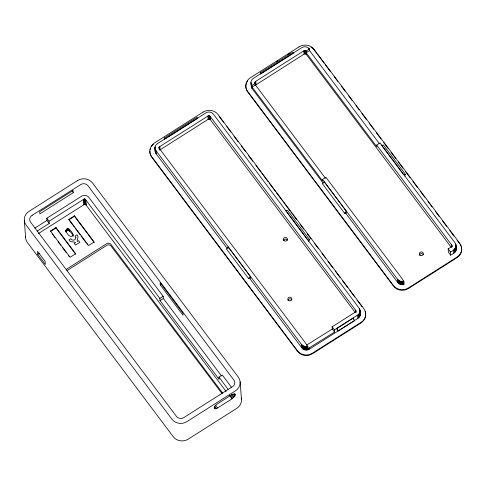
<?xml version="1.0" encoding="UTF-8"?>
<svg xmlns="http://www.w3.org/2000/svg" width="486" height="486" viewBox="0 0 486 486"><rect width="100%" height="100%" fill="white"/><g stroke="black" fill="none" stroke-linecap="round" stroke-linejoin="round"><path stroke-width="0.73" d="M65.92 231.883C65.859 224.496 73.89 232.241 73.028 236.141C72.493 233.663 68.168 227.77 65.993 231.944L65.871 230.309M72.9 234.501C71.497 239.829 66.272 233.171 65.841 230.789M227.205 248.461L156.231 153.953C154.402 150.873 153.983 145.697 157.458 143.583L205.724 112.959C208.123 111.324 211.744 111.798 213.451 114.21L359.039 308.075C360.867 311.155 361.286 316.325 357.817 318.439L309.552 349.063C307.146 350.704 303.531 350.224 301.818 347.818L249.5 278.144M155.307 150.138L155.228 151.419M323.178 183.216L252.204 88.707L251.955 85.427C250.102 83.228 250.958 79.686 253.425 78.337L301.691 47.713C304.09 46.079 307.711 46.553 309.424 48.965L309.546 50.605L379.22 143.388M251.45 84.266L251.292 86.812L252.204 88.707M456.166 248.006C457.034 251.56 453.298 253.826 450.668 255.174L450.419 251.894C453.936 250.758 457.958 246.463 455.011 242.83L380.009 142.957L376.668 145.077L376.79 146.717L306.198 52.725L305.737 50.726L304.771 50.447L303.853 50.811L255.806 81.296L255.01 82.256L255.302 83.3L251.955 85.427M308.057 348.65L334.568 332.041L332.296 329.016L332.132 326.835L355.187 312.206L355.88 311.544L355.934 310.621L210.189 116.427L209.314 115.747L208.3 115.826L159.839 146.541L159.147 147.197L159.086 148.127L305.396 342.867L307.893 346.463L308.142 349.744M334.568 332.041L334.404 329.86L358.261 314.661L359.525 313.112L360.047 310.603M234.92 395.817L235.285 394.778L234.781 394L233.055 394.182L231.215 395.069L216.726 404.37L214.654 406.527L214.217 408.562L215.577 408.762L217.552 407.997L232.065 398.793L234.92 395.817L233.62 394.091M255.363 85.232L304.102 54.092L305.02 53.727L305.98 54.007L451.385 247.52M160.301 284.942L160.137 282.755L182.87 313.02L183.034 315.207L160.301 284.942L161.589 283.435M228.189 247.016L226.476 249.026L248.601 278.484L250.448 278.229L250.314 276.479L228.189 247.016L228.28 248.182M248.601 278.484L250.314 276.479M308.343 241.269L309.631 239.762L287.505 210.298L285.659 210.553L307.784 240.017L309.631 239.762M344.568 213.239L346.287 211.234L324.162 181.776L322.443 183.781L344.568 213.239L346.421 212.983L346.287 211.234M404.316 176.023L405.603 174.517L383.478 145.053L381.632 145.308L403.757 174.772L405.603 174.517M67.032 270.587L107.297 245.041A3.517 3.214 -4.3 0 1 110.747 245.6L222.023 393.605M276.734 61.601L278.01 60.793M287.597 54.711L289.51 53.49M260.174 72.827L292.694 52.19L293.836 52.931L261.316 73.562L260.174 72.827L260.812 74.072M73.258 192.681L39.846 213.883L39.682 211.696L73.094 190.494L73.258 192.681L72.299 190.816M164.839 139.312L164.201 138.073L196.721 117.436L197.869 118.177L167.901 137.192M166.625 138L165.349 138.808L164.201 138.073M306.077 51.091L309.424 48.965M306.198 52.725L309.546 50.605M37.136 231.123L49.226 223.451L46.954 220.425L46.79 218.238L82.073 195.913A5.376 4.915 -4.3 0 1 88.507 196.952L163.193 296.314L163.357 298.501L221.543 375.988M34.864 228.098L46.954 220.425M355.412 312.765L210.013 119.252L209.047 118.973L208.13 119.337L160.082 149.822L159.839 146.541M49.226 223.451L49.062 221.264L83.477 199.43L84.57 199.06L85.481 199.454L159.851 298.434L160.016 300.621L219.113 379.317L218.949 377.13L222.29 375.01L231.549 387.336M38.394 233.59L83.878 204.728L84.795 204.369L85.755 204.649L226.142 391.485M50.404 231.032L55.969 227.497L75.67 253.735L70.106 257.264L50.404 231.032L50.441 231.579L56.012 228.043L55.969 227.497M68.891 219.301L74.455 215.772L94.156 242.004L88.592 245.539L68.891 219.301L68.933 219.848L74.498 216.319L74.455 215.772M37.762 254.378L37.531 251.317L45.107 261.407L45.338 264.469L37.762 254.378L39.67 253.163M325.553 178.338L255.429 84.941L252.076 87.067L322.668 181.059L322.54 179.419L325.881 177.299L401.369 277.621L403.866 281.218L404.115 284.498L400.658 284.565L397.791 282.573L345.467 212.898M159.851 298.434L163.193 296.314M160.016 300.621L163.357 298.501M450.668 255.174L448.396 252.149L448.147 248.868C449.064 247.969 453.165 246.931 451.591 244.853L376.668 145.077M332.296 329.016L306.387 345.236M337.017 328.433L353.279 318.117L354.555 320.608L338.299 330.923L337.15 330.182L337.017 328.433L338.299 330.923M322.54 179.419L397.542 279.292L400.409 281.285L403.866 281.218M154.979 148.139L155.988 150.672L301.569 344.538L304.443 346.53L307.893 346.463M316.799 53.472L314.065 49.833A10.783 9.848 -4.3 0 0 311.07 47.172M317.71 54.681L324.089 63.18M325 64.389L330.468 71.673M334.113 76.521L337.758 81.375M341.403 86.229L345.048 91.082M348.693 95.936L352.338 100.79M355.977 105.644L359.166 109.891M361.9 113.53L366.456 119.599M369.19 123.237L373.746 129.3M376.48 132.945L381.036 139.008M383.77 142.647L388.326 148.716M391.06 152.355L395.616 158.424M398.35 162.063L402.906 168.132M405.64 171.771L410.196 177.833M412.924 181.472L417.48 187.541M420.214 191.18L424.77 197.249M427.959 201.496L432.06 206.957M435.249 211.203L439.35 216.659M442.539 220.905L446.64 226.367M449.829 230.613L453.93 236.075M457.119 240.321L459.853 243.96M448.147 248.868L450.419 251.894M219.465 116.895L223.56 122.357M226.749 126.603L230.85 132.064M234.039 136.311L238.14 141.766M241.329 146.013L245.43 151.474M248.619 155.72L252.72 161.182M255.909 165.428L260.921 172.105M261.833 173.314L268.211 181.807M269.123 183.022L275.501 191.514M276.413 192.729L282.785 201.222M283.696 202.437L290.075 210.93M290.986 212.139L291.898 213.354M292.809 214.569L296.454 219.423M300.099 224.277L303.744 229.125M307.389 233.979L311.034 238.833M314.679 243.686L318.324 248.54M321.969 253.394L325.614 258.248M327.892 261.28L332.904 267.956M335.182 270.988L340.188 277.658M342.466 280.695L347.478 287.366M349.756 290.397L354.768 297.074M357.046 300.105L362.058 306.781M332.132 326.835L334.404 329.86M234.416 393.624L235.285 394.778M232.436 394.559L234.167 396.868M218.949 377.13L228.037 389.231M231.385 394.644L233.547 397.524M230.425 395.501L232.587 398.386M229.465 395.331L232.065 398.793M74.498 216.319L94.199 242.55M215.389 405.111L217.552 407.997M214.526 406.266L216.258 408.568M214.277 407.031L215.577 408.762M214.126 407.669L214.994 408.823M69.377 220.444L74.303 227.005M75.196 228.195L80.123 234.756M81.022 235.947L85.943 242.508M86.842 243.699L87.735 244.889M56.012 228.043L75.713 254.281M46.79 218.238L49.062 221.264M52.233 233.966L54.918 237.539M58.053 241.712L60.744 245.29M62.53 247.678L66.114 252.447M68.35 255.429L69.249 256.62M360.005 312.632L360.29 313.883M309.467 347.97L309.552 349.063M455.917 244.725L456.269 249.282M455.728 244.106L456.184 249.919M455.601 245.485L455.704 246.797M455.759 247.265L456.008 250.545M455.497 247.866L455.74 251.147M455.151 248.431L455.394 251.712M454.726 248.947L454.975 252.228M454.234 249.415L454.477 252.69M453.541 249.919L453.784 253.194M451.907 245.375L452.053 246.839M451.84 245.23L451.937 246.542M451.591 244.853L451.743 246.815M403.192 281.4L403.435 284.675M402.493 281.497L402.736 284.778M401.788 281.509L402.037 284.79M401.09 281.443L401.339 284.717M400.409 281.285L400.658 284.565M399.759 281.054L400.002 284.334M399.146 280.744L399.395 284.024M398.587 280.361L398.83 283.642M398.083 279.918L398.332 283.198M397.542 279.292L397.791 282.573M359.95 309.971L360.296 314.527M359.762 309.351L360.211 315.165M359.786 312.51L360.035 315.791M359.488 308.762L359.585 310.074M359.525 313.112L359.774 316.392M359.178 313.677L359.427 316.957M358.753 314.193L359.002 317.473M358.261 314.661L358.51 317.935M357.568 315.159L357.817 318.439M355.867 310.475L356.013 312.443M355.624 310.092L355.77 312.061M353.279 318.117L353.365 319.284M308.883 48.333L308.981 49.645M306.277 52.822L306.405 54.462M305.858 50.836L306.107 54.116M305.737 50.726L305.98 54.007M305.597 50.635L305.846 53.916M305.445 50.556L305.694 53.837M305.287 50.501L305.53 53.782M305.117 50.465L305.366 53.739M304.947 50.447L305.19 53.727M304.771 50.447L305.02 53.727M304.601 50.471L304.844 53.752M304.43 50.52L304.679 53.8M304.272 50.58L304.522 53.861M303.853 50.811L304.102 54.092M307.219 346.646L307.468 349.92M306.52 346.743L306.769 350.023M305.822 346.755L306.065 350.035M305.123 346.682L305.366 349.963M304.443 346.53L304.686 349.811M303.786 346.299L304.036 349.58M303.173 345.989L303.422 349.27M302.614 345.607L302.863 348.887M302.116 345.163L302.359 348.444M301.569 344.538L301.818 347.818M255.806 81.296L256.055 84.576M255.429 81.575L255.672 84.85M255.308 81.684L255.551 84.965M255.205 81.818L255.448 85.093M255.114 81.952L255.272 84.995M255.01 82.256L255.186 85.038M251.511 84.74L251.754 88.015M251.238 84.151L251.481 87.431M251.177 83.58L251.274 84.892M250.946 82.256L251.292 86.812M240.151 381.905L241.463 399.395M210.189 116.427L210.432 119.708M209.891 116.081L210.134 119.362M209.764 115.972L210.013 119.252M209.624 115.881L209.873 119.161M209.478 115.802L209.721 119.082M209.314 115.747L209.563 119.027M209.144 115.711L209.393 118.985M208.974 115.692L209.223 118.973M208.804 115.692L209.047 118.973M208.628 115.717L208.877 118.997M208.464 115.765L208.707 119.04M208.3 115.826L208.549 119.106M207.887 116.057L208.13 119.337M159.457 146.821L159.706 150.095M159.335 146.93L159.536 149.554M159.232 147.064L159.426 149.682M159.147 147.197L159.293 149.166M159.08 147.349L159.256 149.585M155.988 150.672L156.231 153.953M155.538 149.986L155.787 153.26M155.058 146.857L155.508 152.677M154.973 147.501L155.326 152.057M85.779 199.801L86.18 205.098M85.481 199.454L85.882 204.758M85.36 199.345L85.755 204.649M85.22 199.254L85.621 204.551M85.068 199.175L85.469 204.478M84.91 199.114L85.305 204.418M84.74 199.078L85.141 204.381M84.57 199.06L84.965 204.363M84.394 199.066L84.795 204.369M84.224 199.09L84.619 204.393M84.054 199.132L84.455 204.436M83.896 199.199L84.297 204.503M83.477 199.43L83.878 204.728M72.797 234.033L72.955 236.075M72.56 233.602L72.681 235.242M69.528 229.568L69.65 231.208M69.176 229.21L69.298 230.85M68.733 228.955L68.86 230.595M68.234 228.809L68.356 230.449M67.706 228.785L67.827 230.425M67.189 228.894L67.311 230.528M66.722 229.113L66.843 230.753M66.327 229.441L66.448 231.081M66.035 229.848L66.157 231.488M24.312 220.304L25.624 237.794M365.144 311.49A10.783 9.848 -4.3 0 1 361.031 322.929L312.474 353.741A10.783 9.848 -4.3 0 1 297.505 351.323L151.717 157.191A10.783 9.848 -4.3 0 1 149.87 151.11M150.04 149.828A10.783 9.848 -4.3 0 1 150.393 148.576M151.62 146.243A10.783 9.848 -4.3 0 1 153.454 144.275M287.967 300.33A2.023 1.847 -4.3 0 1 291.861 300.014M283.538 240.564A2.023 1.847 -4.3 0 1 287.433 240.254M461.493 247.483A10.783 9.848 -4.3 0 1 457.004 257.683L408.447 288.496A10.783 9.848 -4.3 0 1 393.472 286.078L247.69 91.945A10.783 9.848 -4.3 0 1 246.366 83.331M460.564 245.066A10.783 9.848 -4.3 0 1 461.117 246.244M246.894 82.128A10.783 9.848 -4.3 0 1 247.587 80.998M419.503 255.107A2.023 1.847 -4.3 0 1 423.391 254.798M66.406 269.657A3.517 3.214 -4.3 0 1 66.91 268.946L107.169 243.401A3.517 3.214 -4.3 0 1 110.626 243.96L222.272 392.633A3.517 3.214 -4.3 0 1 222.46 393.453M25.612 236.506A10.783 9.848 -4.3 0 0 27.465 242.587L173.247 436.714A10.783 9.848 -4.3 0 0 188.222 439.137L236.779 408.325A10.783 9.848 -4.3 0 0 241.269 398.119M75.865 237.66C76.065 240.479 71.892 241.074 70.719 238.723L68.982 239.829C70.239 242.927 74.018 241.184 75.603 242.617L74.273 243.462L75.488 245.072L79.868 242.295L78.653 240.679L77.329 241.524C76.417 239.78 79.546 236.882 76.837 234.847L75.099 235.947L75.865 237.66M32.173 215.31L31.481 215.814A5.376 4.915 -4.3 0 0 30.26 221.713L176.831 416.891A5.376 4.915 -4.3 0 0 183.258 417.93L232.982 386.388A5.376 4.915 -4.3 0 0 234.203 380.489L87.632 185.312A5.376 4.915 -4.3 0 0 81.198 184.273L32.173 215.31M77.553 180.561L28.996 211.367A10.783 9.848 -4.3 0 0 26.147 225.097L171.935 419.224A10.783 9.848 -4.3 0 0 186.903 421.641L235.461 390.835A10.783 9.848 -4.3 0 0 238.31 377.112L92.528 182.979A10.783 9.848 -4.3 0 0 77.553 180.561M299.054 46.863L250.497 77.675A10.783 9.848 -4.3 0 0 247.647 91.398L393.435 285.531A10.783 9.848 -4.3 0 0 408.404 287.949L456.962 257.137A10.783 9.848 -4.3 0 0 459.811 243.413L314.023 49.286A10.783 9.848 -4.3 0 0 299.054 46.863M203.081 112.108L154.524 142.92A10.783 9.848 -4.3 0 0 151.681 156.644L297.462 350.777A10.783 9.848 -4.3 0 0 312.431 353.194L360.989 322.382A10.783 9.848 -4.3 0 0 363.838 308.659L218.056 114.532A10.783 9.848 -4.3 0 0 203.081 112.108M288.508 300.421A2.023 1.847 -4.3 0 0 291.813 299.327A2.023 1.847 -4.3 0 0 289.164 297.274A2.023 1.847 -4.3 0 0 288.508 300.421M284.085 240.661A2.023 1.847 -4.3 0 0 287.39 239.568A2.023 1.847 -4.3 0 0 284.735 237.508A2.023 1.847 -4.3 0 0 284.085 240.661M420.044 255.205A2.023 1.847 -4.3 0 0 423.349 254.111A2.023 1.847 -4.3 0 0 420.694 252.052A2.023 1.847 -4.3 0 0 420.044 255.205"/></g></svg>
